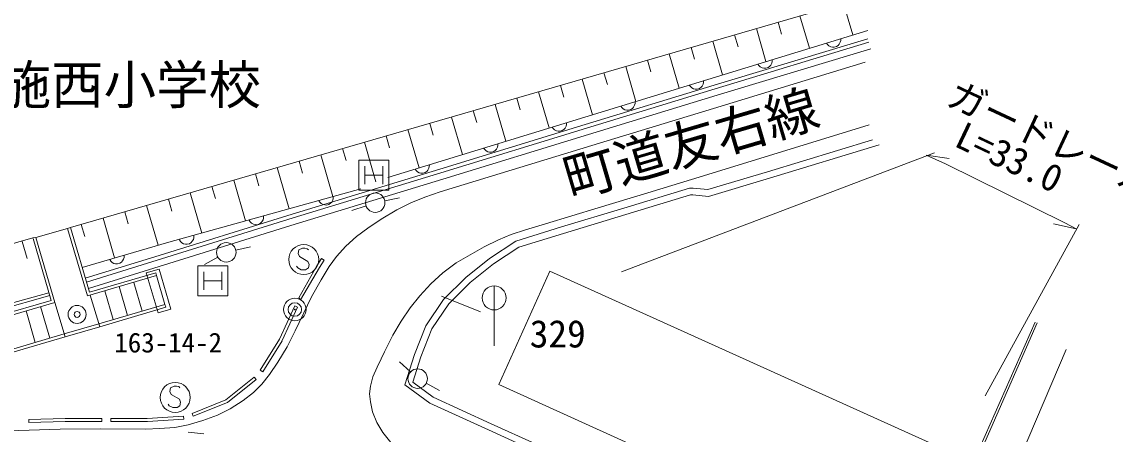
# Model space of a CAD drawing. Units: millimetres, scale not verified. Extents: x 40000 to 680000, y 20000 to 380000.
# Drawn here: x 219287 to 292232, y 313564 to 341062 of the extents above; entities that cross this region are included whole.
import ezdxf
from ezdxf.enums import TextEntityAlignment as Align

# ---------------------------------------------------------------- set-up
doc = ezdxf.new("R2010")
doc.units = ezdxf.units.MM
doc.header["$LTSCALE"] = 1000
for name, color, linetype, lineweight in [('M-BGD', 7, 'Continuous', 13), ('M-BGD-EXST', 7, 'Continuous', 13), ('M-BMK-SRVR', 3, 'Continuous', 13), ('M-STR-HTXT', 7, 'Continuous', 13), ('M-STR-STR1', 1, 'Continuous', 13), ('M-STR-STRC', 7, 'Continuous', 13)]:
    doc.layers.add(name, color=color, linetype=linetype, lineweight=lineweight)
doc.layers.add('M-BMK-HTXT', color=7, linetype='Continuous')
doc.styles.add('ＭＳ ゴシック', font='')
doc.styles.get('ＭＳ ゴシック').set_extended_font_data('MS Gothic')

msp = doc.modelspace()

# ---------------------------------------------------------------- linework, layer by layer
at = {"layer": 'M-BGD'}
for p, q in [((222526, 327342), (274838, 342510)), ((274111, 342299), (274723, 340188)), ((271205, 341456), (271830, 339302)), ((269752, 341035), (269979, 340250)), ((243710, 330690), (275735, 340498)), ((275733, 339940), (265476, 336833)), ((266846, 340192), (267073, 339407)), ((268299, 340614), (268936, 338416)), ((273922, 339817), (273925, 339944)), ((263940, 339350), (264167, 338564)), ((265393, 339771), (266043, 337530)), ((275806, 339701), (265548, 336594)), ((275936, 339270), (265679, 336163)), ((272969, 339651), (273043, 339548)), ((273043, 339548), (273129, 339470)), ((273129, 339470), (273254, 339404)), ((273254, 339404), (273367, 339376)), ((273367, 339376), (273494, 339372)), ((273494, 339372), (273647, 339419)), ((273647, 339419), (273750, 339493)), ((273750, 339493), (273828, 339579)), ((273828, 339579), (273894, 339704)), ((273894, 339704), (273922, 339817)), ((261033, 338507), (261262, 337720)), ((262486, 338928), (263149, 336643)), ((269347, 338416), (269350, 338543)), ((259580, 338086), (260255, 335757)), ((275553, 338385), (265952, 335446)), ((268394, 338250), (268468, 338147)), ((268468, 338147), (268554, 338069)), ((268554, 338069), (268679, 338002)), ((268679, 338002), (268792, 337974)), ((268792, 337974), (268919, 337971)), ((268919, 337971), (269072, 338018)), ((269072, 338018), (269175, 338091)), ((269175, 338091), (269253, 338178)), ((269253, 338178), (269319, 338303)), ((269319, 338303), (269347, 338416)), ((256674, 337243), (257362, 334871)), ((258127, 337664), (258356, 336877)), ((264744, 336902), (264772, 337015)), ((264772, 337015), (264775, 337141)), ((253768, 336401), (254468, 333985)), ((255221, 336822), (255450, 336033)), ((265476, 336833), (256882, 334218)), ((265548, 336594), (256955, 333979)), ((263819, 336849), (263893, 336746)), ((263893, 336746), (263979, 336668)), ((263979, 336668), (264104, 336601)), ((264104, 336601), (264217, 336573)), ((264217, 336573), (264344, 336570)), ((264344, 336570), (264497, 336617)), ((264497, 336617), (264600, 336690)), ((264600, 336690), (264678, 336777)), ((264678, 336777), (264744, 336902)), ((250862, 335558), (251575, 333098)), ((252315, 335979), (252544, 335190)), ((265679, 336163), (257087, 333549)), ((260169, 335501), (260197, 335614)), ((260197, 335614), (260201, 335740)), ((249409, 335137), (249638, 334346)), ((265952, 335446), (257309, 332819)), ((259244, 335447), (259318, 335344)), ((259318, 335344), (259404, 335266)), ((259404, 335266), (259529, 335200)), ((259529, 335200), (259643, 335172)), ((259643, 335172), (259769, 335169)), ((259769, 335169), (259922, 335216)), ((259922, 335216), (260025, 335289)), ((260025, 335289), (260103, 335376)), ((260103, 335376), (260169, 335501)), ((246502, 334294), (246732, 333503)), ((256882, 334218), (247174, 331239)), ((247955, 334715), (248681, 332212)), ((255528, 333974), (255594, 334099)), ((255594, 334099), (255623, 334213)), ((255623, 334213), (255626, 334339)), ((275820, 334200), (264761, 330792)), ((243596, 333451), (243826, 332659)), ((245049, 333873), (245788, 331326)), ((256955, 333979), (247247, 331000)), ((257087, 333549), (247379, 330570)), ((254669, 334046), (254743, 333943)), ((254743, 333943), (254830, 333865)), ((254830, 333865), (254954, 333799)), ((254954, 333799), (255068, 333771)), ((255068, 333771), (255194, 333768)), ((255194, 333768), (255347, 333814)), ((255347, 333814), (255450, 333888)), ((255450, 333888), (255528, 333974)), ((242143, 333030), (242909, 330388)), ((257309, 332819), (247190, 329718)), ((250095, 332645), (250168, 332542)), ((250953, 332573), (251020, 332698)), ((251020, 332698), (251048, 332811)), ((251048, 332811), (251051, 332938)), ((269047, 331066), (276033, 333189)), ((269177, 330635), (276489, 332857)), ((239237, 332187), (240042, 329409)), ((240690, 332609), (240920, 331816)), ((250168, 332542), (250255, 332464)), ((250255, 332464), (250379, 332398)), ((250379, 332398), (250493, 332369)), ((250493, 332369), (250619, 332366)), ((250619, 332366), (250772, 332413)), ((250772, 332413), (250875, 332487)), ((250875, 332487), (250953, 332573)), ((236331, 331345), (237127, 328599)), ((247174, 331239), (237311, 328229)), ((237784, 331766), (238014, 330972)), ((245520, 331244), (245593, 331141)), ((246300, 331085), (246378, 331172)), ((246378, 331172), (246445, 331297)), ((246445, 331297), (246473, 331410)), ((246473, 331410), (246476, 331537)), ((233425, 330502), (234211, 327789)), ((234878, 330923), (235108, 330129)), ((247247, 331000), (237384, 327990)), ((247379, 330570), (237517, 327560)), ((245593, 331141), (245680, 331063)), ((245680, 331063), (245805, 330996)), ((245805, 330996), (245918, 330968)), ((245918, 330968), (246044, 330965)), ((246044, 330965), (246197, 331012)), ((246197, 331012), (246300, 331085)), ((264761, 330792), (261053, 329661)), ((265054, 329874), (269047, 331066)), ((265096, 329417), (269177, 330635)), ((229099, 326368), (241909, 329927)), ((231971, 330081), (232202, 329285)), ((247190, 329718), (246175, 329381)), ((259455, 328633), (263835, 329976)), ((263835, 329976), (264084, 329978)), ((264084, 329978), (265054, 329874)), ((229065, 329238), (229296, 328442)), ((230518, 329659), (231296, 326978)), ((239102, 329136), (239174, 329032)), ((239174, 329032), (239258, 328952)), ((239879, 328961), (239959, 329045)), ((239959, 329045), (240028, 329169)), ((240028, 329169), (240059, 329281)), ((240059, 329281), (240065, 329408)), ((243502, 329134), (244482, 329336)), ((245241, 328992), (244295, 328514)), ((246175, 329381), (245241, 328992)), ((261053, 329661), (257742, 328659)), ((259587, 328203), (263905, 329526)), ((263905, 329526), (264063, 329528)), ((264063, 329528), (265096, 329417)), ((226159, 328395), (226390, 327598)), ((227612, 328817), (228382, 326161)), ((239258, 328952), (239382, 328883)), ((239382, 328883), (239494, 328852)), ((239494, 328852), (239621, 328846)), ((239621, 328846), (239775, 328890)), ((239775, 328890), (239879, 328961)), ((242250, 328793), (241304, 328470)), ((244295, 328514), (243252, 327894)), ((257742, 328659), (254232, 327592)), ((255297, 327381), (259455, 328633)), ((223253, 327553), (223484, 326755)), ((237384, 327990), (223596, 323703)), ((223723, 323271), (237517, 327560)), ((224706, 327974), (225477, 325315)), ((237311, 328229), (227871, 325294)), ((234452, 327826), (234523, 327721)), ((234523, 327721), (234608, 327641)), ((234608, 327641), (234731, 327572)), ((234731, 327572), (234844, 327541)), ((234844, 327541), (234970, 327535)), ((234970, 327535), (235124, 327579)), ((235124, 327579), (235229, 327650)), ((235229, 327650), (235309, 327735)), ((235309, 327735), (235378, 327858)), ((235378, 327858), (235409, 327971)), ((235409, 327971), (235415, 328097)), ((243252, 327894), (242367, 327305)), ((254232, 327592), (252885, 327186)), ((255428, 326950), (259585, 328203)), ((222334, 327286), (220226, 326678)), ((222334, 327286), (222526, 327342)), ((242367, 327305), (241619, 326754)), ((251925, 326884), (251082, 326531)), ((252885, 327186), (251925, 326884)), ((252246, 326437), (255297, 327381)), ((252441, 326027), (255428, 326950)), ((220027, 326647), (201378, 321363)), ((219316, 326420), (219638, 325280)), ((220226, 326678), (220027, 326647)), ((223308, 324684), (229099, 326368)), ((229802, 326515), (229873, 326410)), ((229873, 326410), (229958, 326330)), ((229958, 326330), (230081, 326261)), ((230081, 326261), (230194, 326230)), ((230194, 326230), (230320, 326225)), ((230320, 326225), (230474, 326268)), ((230474, 326268), (230579, 326339)), ((230579, 326339), (230659, 326424)), ((230659, 326424), (230728, 326547)), ((230728, 326547), (230758, 326660)), ((230758, 326660), (230764, 326786)), ((233558, 325838), (234532, 326066)), ((240897, 326091), (240281, 325414)), ((241619, 326754), (240897, 326091)), ((250125, 326066), (248255, 324981)), ((251082, 326531), (250125, 326066)), ((250498, 325280), (252246, 326437)), ((226078, 325236), (226108, 325349)), ((226108, 325349), (226114, 325475)), ((232357, 325374), (231483, 324889)), ((240281, 325414), (239800, 324751)), ((250763, 324915), (252441, 326027)), ((227871, 325294), (223519, 323966)), ((225152, 325204), (225223, 325099)), ((225223, 325099), (225308, 325019)), ((225308, 325019), (225431, 324950)), ((225431, 324950), (225543, 324920)), ((225543, 324920), (225670, 324914)), ((225670, 324914), (225824, 324957)), ((225824, 324957), (225928, 325028)), ((225928, 325028), (226008, 325113)), ((226008, 325113), (226078, 325236)), ((239800, 324751), (239263, 323864)), ((248255, 324981), (247365, 324319)), ((248905, 324016), (250498, 325280)), ((249205, 323680), (250763, 324915)), ((227583, 324320), (228438, 324574)), ((228374, 321651), (227583, 324320)), ((228438, 324574), (229229, 321904)), ((247365, 324319), (246584, 323600)), ((247428, 322537), (248905, 324016)), ((254525, 324425), (251109, 316864)), ((281206, 312372), (254525, 324425)), ((239263, 323864), (238612, 322721)), ((246584, 323600), (245832, 322786)), ((247777, 322250), (249205, 323680)), ((202284, 317756), (221095, 322998)), ((213672, 320709), (221149, 322814)), ((238612, 322721), (237516, 320455)), ((245832, 322786), (245185, 321986)), ((246251, 320791), (247428, 322537)), ((229229, 321904), (228374, 321651)), ((245185, 321986), (244591, 321105)), ((246651, 320579), (247777, 322250)), ((244591, 321105), (244043, 320171)), ((278428, 301817), (286901, 321039)), ((278565, 301756), (287038, 320979)), ((237521, 320446), (236986, 319396)), ((237516, 320455), (237521, 320446)), ((245483, 318866), (246251, 320791)), ((245907, 318714), (246651, 320579)), ((244043, 320171), (243480, 319050)), ((236986, 319396), (236369, 318356)), ((243480, 319050), (243254, 318586)), ((244850, 316863), (245483, 318866)), ((285972, 312171), (288967, 319219)), ((236369, 318356), (235808, 317531)), ((242991, 318027), (243254, 318586)), ((245222, 317710), (244493, 318394)), ((245376, 317033), (245907, 318714)), ((235808, 317531), (235305, 316893)), ((242543, 316768), (242714, 317379)), ((242714, 317379), (242991, 318027)), ((235305, 316893), (234732, 316336)), ((242492, 316253), (242543, 316768)), ((246503, 315631), (244850, 316863)), ((246733, 316020), (245376, 317033)), ((246269, 316958), (247150, 316485)), ((251109, 316864), (277790, 304812)), ((234732, 316336), (234059, 315799)), ((242554, 315729), (242492, 316253)), ((250602, 314256), (246733, 316020)), ((233188, 315258), (232338, 314828)), ((234059, 315799), (233188, 315258)), ((242676, 315045), (242554, 315729)), ((250415, 313846), (246503, 315631)), ((231370, 314470), (230386, 314184)), ((232338, 314828), (231370, 314470)), ((242967, 314346), (242676, 315045)), ((221847, 313895), (216754, 313728)), ((224501, 313910), (221847, 313895)), ((227555, 313905), (224501, 313910)), ((228460, 313929), (227555, 313905)), ((229485, 314003), (228460, 313929)), ((230386, 314184), (229485, 314003)), ((230382, 313688), (231432, 313588)), ((243377, 313662), (242967, 314346)), ((253375, 312498), (250415, 313846)), ((253561, 312907), (250602, 314256)), ((243904, 312998), (243377, 313662))]:
    msp.add_line(p, q, dxfattribs=at)
for centre in [(242865, 329003), (232926, 325690), (245696, 317265)]:
    msp.add_circle(centre, 650, dxfattribs=at)
at = {"layer": 'M-BGD-EXST'}
for p, q in [((241762, 329836), (241762, 331836)), ((241762, 331836), (243762, 331836)), ((242162, 331436), (242162, 330236)), ((243362, 331436), (243362, 330236)), ((243762, 331836), (243762, 329836)), ((242162, 330836), (243362, 330836)), ((243762, 329836), (241762, 329836)), ((237773, 325847), (237733, 325607)), ((237733, 325607), (237813, 325407)), ((238013, 325967), (237773, 325847)), ((237813, 325407), (238373, 325087)), ((238173, 325967), (238013, 325967)), ((238333, 325927), (238173, 325967)), ((238413, 325847), (238333, 325927)), ((231035, 322798), (231035, 324798)), ((231035, 324798), (233035, 324798)), ((233035, 324798), (233035, 322798)), ((237693, 324647), (237613, 324767)), ((237933, 324527), (237693, 324647)), ((238413, 324647), (238213, 324527)), ((238373, 325087), (238453, 324887)), ((238453, 324887), (238413, 324647)), ((231435, 324398), (231435, 323198)), ((232635, 324398), (232635, 323198)), ((238213, 324527), (237933, 324527)), ((231435, 323798), (232635, 323798)), ((233035, 322798), (231035, 322798)), ((229198, 316652), (229158, 316412)), ((229438, 316772), (229198, 316652)), ((229598, 316772), (229438, 316772)), ((229758, 316732), (229598, 316772)), ((229838, 316652), (229758, 316732)), ((229158, 316412), (229238, 316212)), ((229238, 316212), (229798, 315892)), ((229798, 315892), (229878, 315692)), ((229118, 315452), (229038, 315572)), ((229358, 315332), (229118, 315452)), ((229638, 315332), (229358, 315332)), ((229838, 315452), (229638, 315332)), ((229878, 315692), (229838, 315452))]:
    msp.add_line(p, q, dxfattribs=at)
for centre in [(238093, 325207), (229518, 316012)]:
    msp.add_circle(centre, 1000, dxfattribs=at)
at = {"layer": 'M-BMK-SRVR'}
for radius in [750, 450, 30]:
    msp.add_circle((237497, 321877), radius, dxfattribs=at)
at = {"layer": 'M-STR-HTXT'}
for p, q in [((259288, 324392), (280186, 332328)), ((280909, 331600), (279620, 332177)), ((279620, 332177), (281161, 331947)), ((288880, 327665), (280909, 331600)), ((283569, 316114), (289832, 327550)), ((289641, 327254), (288122, 327599)), ((288880, 327665), (289641, 327254))]:
    msp.add_line(p, q, dxfattribs=at)
at = {"layer": 'M-STR-STR1'}
for p, q in [((223660, 322778), (222334, 327286)), ((223795, 323026), (222526, 327342)), ((220034, 326622), (221245, 322487)), ((220226, 326678), (221493, 322351)), ((228279, 324134), (223660, 322778)), ((228223, 324326), (223795, 323026)), ((228279, 324134), (228223, 324326)), ((228279, 324134), (228837, 322219)), ((225787, 323402), (226344, 321484)), ((226747, 323684), (227303, 321767)), ((221245, 322487), (215676, 320861)), ((223853, 322834), (224482, 320726)), ((224828, 323121), (225385, 321201)), ((221493, 322351), (215732, 320669)), ((219570, 321789), (220182, 319680)), ((220530, 322069), (221142, 319961)), ((221493, 322351), (222170, 320053)), ((228837, 322219), (224425, 320918)), ((228893, 322027), (224482, 320726)), ((228893, 322027), (228837, 322219)), ((222114, 320245), (216343, 318557)), ((224426, 320918), (222114, 320245)), ((224482, 320726), (222170, 320053)), ((222170, 320053), (216400, 318365))]:
    msp.add_line(p, q, dxfattribs=at)
for radius in [600, 200]:
    msp.add_circle((222975, 321547), radius, dxfattribs=at)
at = {"layer": 'M-STR-STRC'}
for p, q in [((237759, 322655), (238967, 324781)), ((237876, 322524), (239141, 324682)), ((238967, 324781), (239289, 325282)), ((239135, 324672), (239457, 325174)), ((239289, 325282), (239457, 325174)), ((250798, 323449), (250798, 319449)), ((237759, 322655), (237876, 322524)), ((247276, 322763), (249895, 321720)), ((236474, 319890), (237506, 322111)), ((236655, 319806), (237688, 322027)), ((237688, 322027), (237506, 322111)), ((235189, 317827), (236474, 319890)), ((235359, 317721), (236644, 319785)), ((232899, 315852), (234790, 317370)), ((234915, 317214), (234790, 317370)), ((235189, 317827), (235359, 317721)), ((233001, 315678), (234915, 317214)), ((230643, 314948), (232899, 315852)), ((230717, 314762), (233001, 315678)), ((219758, 314540), (222178, 314606)), ((219758, 314540), (219763, 314340)), ((219763, 314340), (222181, 314406)), ((222178, 314606), (224619, 314616)), ((222181, 314406), (224620, 314416)), ((224619, 314616), (224620, 314416)), ((225228, 314607), (227658, 314614)), ((225229, 314407), (225228, 314607)), ((225229, 314407), (227664, 314414)), ((227658, 314614), (230078, 314765)), ((227664, 314414), (230091, 314566)), ((230078, 314765), (230091, 314566)), ((230717, 314762), (230643, 314948))]:
    msp.add_line(p, q, dxfattribs=at)
msp.add_circle((250798, 322649), 800, dxfattribs=at)

# ---------------------------------------------------------------- texts
at = {"layer": 'M-BGD', "style": 'ＭＳ ゴシック'}
msp.add_text('田布施西小学校', height=2566, dxfattribs=at).set_placement((210741, 334817), align=Align.BOTTOM_LEFT)
at = {"layer": 'M-BMK-HTXT', "style": 'ＭＳ ゴシック'}
msp.add_text('町道友右線', height=2566, rotation=16.4, dxfattribs=at).set_placement((256112, 328522), align=Align.BOTTOM_LEFT)
at = {"layer": 'M-BMK-SRVR', "style": 'ＭＳ ゴシック'}
msp.add_text('163-14-2', height=1320, dxfattribs=at).set_placement((225459, 318613), align=Align.BOTTOM_LEFT)
at = {"layer": 'M-STR-HTXT', "style": 'ＭＳ ゴシック'}
for s, rotation, p in [('ガードレール', 335, (280642, 335084)), ('L=33.0', 334.6, (281167, 332318))]:
    msp.add_text(s, height=1833, rotation=rotation, dxfattribs=at).set_placement(p, align=Align.BOTTOM_LEFT)
at = {"layer": 'M-STR-STRC', "style": 'ＭＳ ゴシック'}
msp.add_text('329', height=1833, dxfattribs=at).set_placement((253172, 318794), align=Align.BOTTOM_LEFT)

doc.saveas('drawing.dxf')
